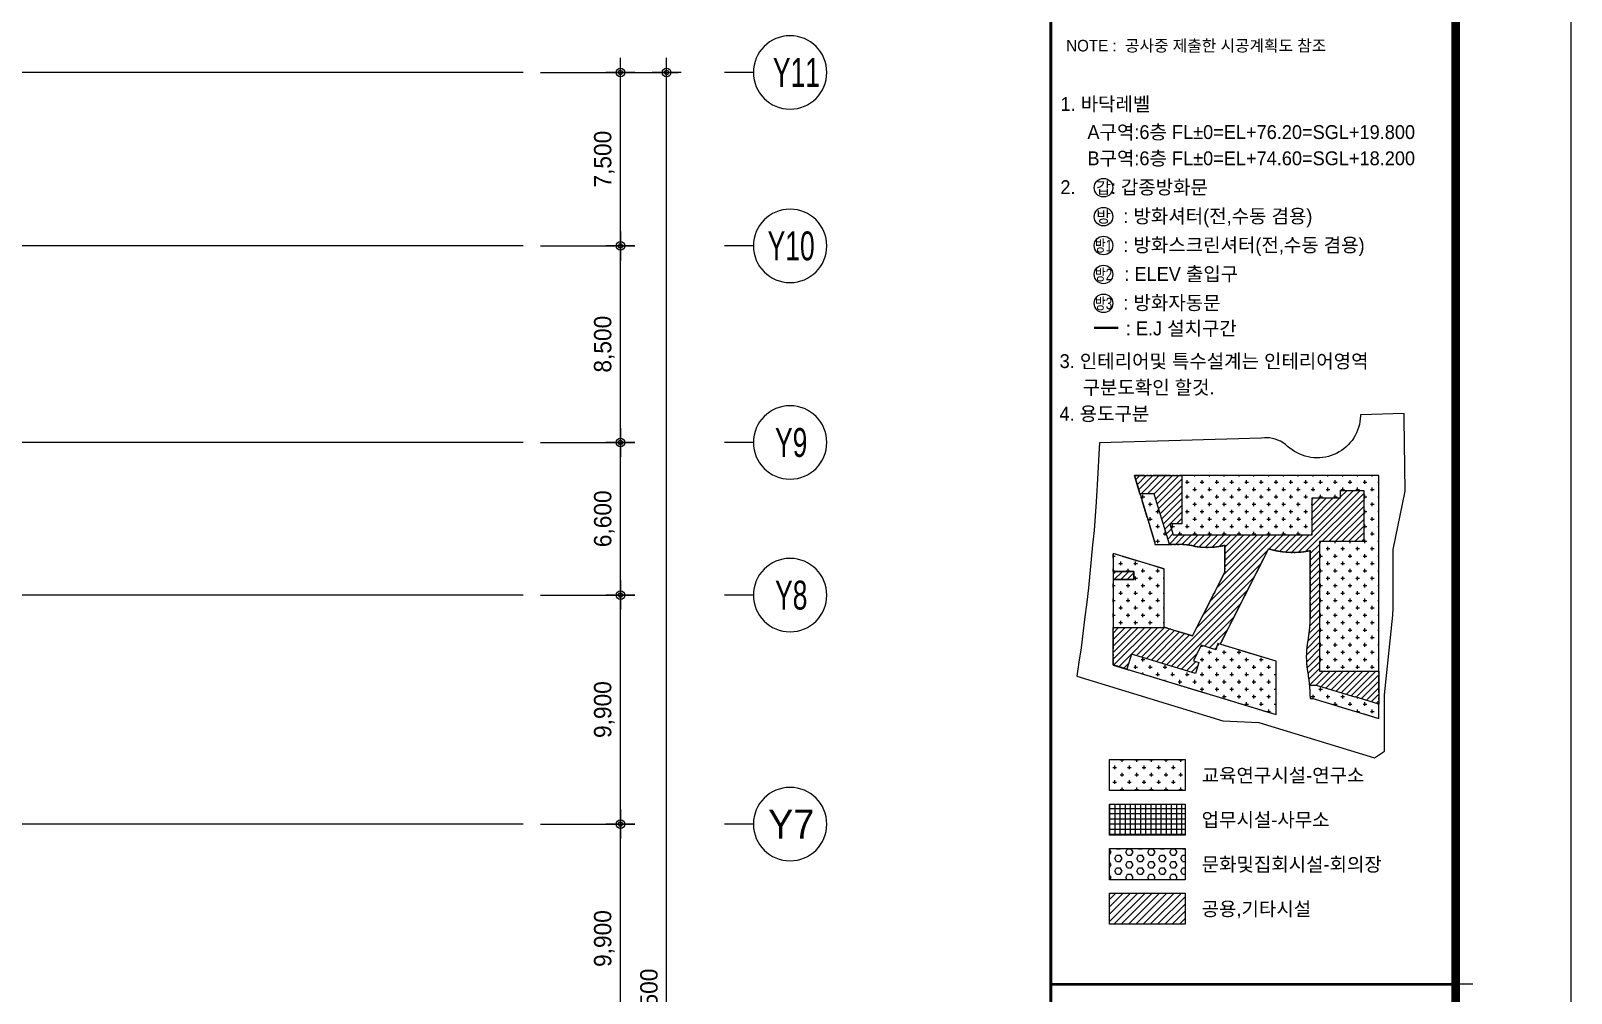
# Model space of a CAD drawing. Header units: metres. Extents: x 630750 to 860239, y 578133 to 726633.
# Drawn here: x 774389 to 841000, y 651998 to 693610 of the extents above; entities that cross this region are included whole.
import ezdxf
from ezdxf.enums import TextEntityAlignment as Align

# ---------------------------------------------------------------- set-up
doc = ezdxf.new("R2010")
doc.units = ezdxf.units.M
doc.header["$LTSCALE"] = 300
for name, pattern in [('H2', [0.5, 0.25, -0.25]), ('SITE$0$ACAD$0$DASHED', [19.05, 12.7, -6.35]), ('SITE$0$PROPERTY', [37.5, 25, -2.5, 2.5, -2.5, 2.5, -2.5])]:
    doc.linetypes.add(name, pattern=pattern)
doc.layers.get('Defpoints').update_dxf_attribs({"color": 8})
for name, color, linetype in [('001dmp-FORM', 7, 'Continuous'), ('A-CEN-1', 1, 'Continuous'), ('A-DIM', 7, 'Continuous'), ('A-GRID-DIMS', 14, 'Continuous'), ('A-TXT', 3, 'Continuous'), ('DIM', 7, 'Continuous'), ('SITE$0$C-PROP', 72, 'SITE$0$ACAD$0$DASHED'), ('soland', 8, 'Continuous'), ('Text-갑', 7, 'Continuous'), ('Text-방', 7, 'Continuous')]:
    doc.layers.add(name, color=color, linetype=linetype)
doc.styles.add('TEXT(돋음)', font='')
doc.styles.add('돋움', font='')
doc.styles.get('TEXT(돋음)').set_extended_font_data('Dotum')
doc.styles.get('돋움').set_extended_font_data('Dotum')
doc.dimstyles.new('DIM250', dxfattribs={"dimscale": 250, "dimtxt": 3, "dimasz": 1, "dimexe": 2, "dimexo": 3, "dimgap": 1, "dimtad": 1, "dimdec": 0, "dimzin": 0, "dimdsep": 46, "dimlunit": 6, "dimtxsty": 'TEXT(돋음)', "dimblk": 'Z_DOT', "dimcen": 2.5, "dimdle": 2, "dimclrd": 256, "dimclre": 256, "dimclrt": 3, "dimadec": 0, "dimazin": 0, "dimtfac": 1, "dimtdec": 0, "dimtix": 1, "dimtmove": 2, "dimatfit": 3, "dimldrblk": 'Z_DOT', "dimfxl": 1, "dimtolj": 1, "dimtzin": 0, "dimarcsym": 0})

# ---------------------------------------------------------------- blocks, each defined once
blk = doc.blocks.new('Z_DOT')
at = {"layer": 'DIM', "color": 7}
for p, q in [((-2.5, 0), (2.5, 0)), ((0, -2.5), (0, 2.5))]:
    blk.add_line(p, q, dxfattribs=at)
for radius in [0.75, 0.375]:
    blk.add_circle((0, 0), radius, dxfattribs=at)
blk = doc.blocks.new('*D41')
at = {"layer": 'A-DIM', "lineweight": -2, "transparency": 16777216}
for p, q in [((796435, 691810), (802384, 691810)), ((801884, 611560), (801884, 691560)), ((796435, 611310), (802384, 611310))]:
    blk.add_line(p, q, dxfattribs=at)
at = {"layer": 'Defpoints', "color": 0, "transparency": 16777216}
for p in [(795685, 691810), (801884, 691810), (795685, 611310)]:
    blk.add_point(p, dxfattribs=at)
at = {"layer": 'A-DIM', "lineweight": -2, "transparency": 16777216, "xscale": 250, "yscale": 250, "zscale": 250}
for p, rotation in [((801884, 691810), 90), ((801884, 611310), 270)]:
    blk.add_blockref('Z_DOT', p, dxfattribs=dict(at, rotation=rotation))
at = {"layer": 'A-DIM', "color": 3, "transparency": 16777216, "insert": (801187, 651560), "char_height": 750, "attachment_point": 5, "rotation": 90, "style": 'TEXT(돋음)'}
blk.add_mtext('\\A1;80,500', dxfattribs=at)
blk = doc.blocks.new('*D47')
at = {"layer": 'A-DIM', "lineweight": -2, "transparency": 16777216}
for p, q in [((796435, 659310), (800385, 659310)), ((799885, 649660), (799885, 659060)), ((796435, 649410), (800385, 649410))]:
    blk.add_line(p, q, dxfattribs=at)
at = {"layer": 'Defpoints', "color": 0, "transparency": 16777216}
for p in [(795685, 659310), (799885, 659310), (795685, 649410)]:
    blk.add_point(p, dxfattribs=at)
at = {"layer": 'A-DIM', "lineweight": -2, "transparency": 16777216, "xscale": 250, "yscale": 250, "zscale": 250}
for p, rotation in [((799885, 659310), 90), ((799885, 649410), 270)]:
    blk.add_blockref('Z_DOT', p, dxfattribs=dict(at, rotation=rotation))
at = {"layer": 'A-DIM', "color": 3, "transparency": 16777216, "insert": (799187, 654360), "char_height": 750, "attachment_point": 5, "rotation": 90, "style": 'TEXT(돋음)'}
blk.add_mtext('\\A1;9,900', dxfattribs=at)
blk = doc.blocks.new('*D48')
at = {"layer": 'A-DIM', "lineweight": -2, "transparency": 16777216}
for p, q in [((796435, 669210), (800385, 669210)), ((799885, 659560), (799885, 668960)), ((796435, 659310), (800385, 659310))]:
    blk.add_line(p, q, dxfattribs=at)
at = {"layer": 'Defpoints', "color": 0, "transparency": 16777216}
for p in [(795685, 669210), (799885, 669210), (795685, 659310)]:
    blk.add_point(p, dxfattribs=at)
at = {"layer": 'A-DIM', "lineweight": -2, "transparency": 16777216, "xscale": 250, "yscale": 250, "zscale": 250}
for p, rotation in [((799885, 669210), 90), ((799885, 659310), 270)]:
    blk.add_blockref('Z_DOT', p, dxfattribs=dict(at, rotation=rotation))
at = {"layer": 'A-DIM', "color": 3, "transparency": 16777216, "insert": (799187, 664260), "char_height": 750, "attachment_point": 5, "rotation": 90, "style": 'TEXT(돋음)'}
blk.add_mtext('\\A1;9,900', dxfattribs=at)
blk = doc.blocks.new('*D49')
at = {"layer": 'A-DIM', "lineweight": -2, "transparency": 16777216}
for p, q in [((796435, 675810), (800385, 675810)), ((799885, 669460), (799885, 675560)), ((796435, 669210), (800385, 669210))]:
    blk.add_line(p, q, dxfattribs=at)
at = {"layer": 'Defpoints', "color": 0, "transparency": 16777216}
for p in [(795685, 675810), (799885, 675810), (795685, 669210)]:
    blk.add_point(p, dxfattribs=at)
at = {"layer": 'A-DIM', "lineweight": -2, "transparency": 16777216, "xscale": 250, "yscale": 250, "zscale": 250}
for p, rotation in [((799885, 675810), 90), ((799885, 669210), 270)]:
    blk.add_blockref('Z_DOT', p, dxfattribs=dict(at, rotation=rotation))
at = {"layer": 'A-DIM', "color": 3, "transparency": 16777216, "insert": (799187, 672510), "char_height": 750, "attachment_point": 5, "rotation": 90, "style": 'TEXT(돋음)'}
blk.add_mtext('\\A1;6,600', dxfattribs=at)
blk = doc.blocks.new('*D50')
at = {"layer": 'A-DIM', "lineweight": -2, "transparency": 16777216}
for p, q in [((796435, 684310), (800385, 684310)), ((799885, 676060), (799885, 684060)), ((796435, 675810), (800385, 675810))]:
    blk.add_line(p, q, dxfattribs=at)
at = {"layer": 'Defpoints', "color": 0, "transparency": 16777216}
for p in [(795685, 684310), (799885, 684310), (795685, 675810)]:
    blk.add_point(p, dxfattribs=at)
at = {"layer": 'A-DIM', "lineweight": -2, "transparency": 16777216, "xscale": 250, "yscale": 250, "zscale": 250}
for p, rotation in [((799885, 684310), 90), ((799885, 675810), 270)]:
    blk.add_blockref('Z_DOT', p, dxfattribs=dict(at, rotation=rotation))
at = {"layer": 'A-DIM', "color": 3, "transparency": 16777216, "insert": (799187, 680060), "char_height": 750, "attachment_point": 5, "rotation": 90, "style": 'TEXT(돋음)'}
blk.add_mtext('\\A1;8,500', dxfattribs=at)
blk = doc.blocks.new('*D51')
at = {"layer": 'A-DIM', "lineweight": -2, "transparency": 16777216}
for p, q in [((796435, 691810), (800385, 691810)), ((799885, 684560), (799885, 691560)), ((796435, 684310), (800385, 684310))]:
    blk.add_line(p, q, dxfattribs=at)
at = {"layer": 'Defpoints', "color": 0, "transparency": 16777216}
for p in [(795685, 691810), (799885, 691810), (795685, 684310)]:
    blk.add_point(p, dxfattribs=at)
at = {"layer": 'A-DIM', "lineweight": -2, "transparency": 16777216, "xscale": 250, "yscale": 250, "zscale": 250}
for p, rotation in [((799885, 691810), 90), ((799885, 684310), 270)]:
    blk.add_blockref('Z_DOT', p, dxfattribs=dict(at, rotation=rotation))
at = {"layer": 'A-DIM', "color": 3, "transparency": 16777216, "insert": (799187, 688060), "char_height": 750, "attachment_point": 5, "rotation": 90, "style": 'TEXT(돋음)'}
blk.add_mtext('\\A1;7,500', dxfattribs=at)
blk = doc.blocks.new('주열마킹')
blk.add_line((0, 5), (0, 0))
blk.add_circle((0, 11.35), 6.35)
at = {"color": 3, "style": '돋움'}
blk.add_attdef('NO', text='', height=5, dxfattribs=at).set_placement((0, 11.35), align=Align.MIDDLE_CENTER)
blk = doc.blocks.new('xref-sheet(건축)')
at = {"layer": '001dmp-FORM'}
blk.add_line((8240, 2970), (8210, 2970), dxfattribs=at)
at = {"layer": '001dmp-FORM', "color": 30}
blk.add_lwpolyline([(8410, 5940), (0, 5940), (0, 0), (8410, 0)], close=True, dxfattribs=at)
at = {"layer": '001dmp-FORM', "const_width": 15}
blk.add_lwpolyline([(300, 200), (300, 5740), (8210, 5740), (8210, 200)], close=True, dxfattribs=at)
at = {"layer": '001dmp-FORM', "const_width": 5}
for points in [[(7510, 200), (7510, 5740)], [(7510, 2970), (8210, 2970)]]:
    blk.add_lwpolyline(points, dxfattribs=at)
at = {"layer": '001dmp-FORM', "color": 3, "linetype": 'Continuous', "style": '돋움'}
blk.add_text('NOTE :  공사중 제출한 시공계획도 참조', height=20, dxfattribs=at).set_placement((7536.5, 4583.4))

msp = doc.modelspace()

# ---------------------------------------------------------------- hatches: boundary and pattern name
at = {"layer": 'soland'}
h = msp.add_hatch(dxfattribs=at)
h.set_pattern_fill('CROSS', color=256, scale=80, style=0)
h.set_pattern_definition([(0, (-1261440, 558900.7), (320, 320), [160, -480]), (90, (-1261360, 558820.7), (-320, 320), [160, -480])])
h.paths.add_polyline_path([(821188.955, 670236.975), (822090.477, 670236.975), (822090.477, 669880.725), (821188.955, 669880.725), (821188.955, 667811.971), (823391.944, 667812.072), (823391.955, 670341.422), (821188.955, 671009.905)])
h.paths.add_polyline_path([(825719.339, 667117.326), (825637.238, 666846.758), (825002.864, 667039.254), (824661.352, 666365.639), (824894.97, 666294.746), (824751.605, 665822.284), (821988.513, 666660.722), (821790.263, 666007.382), (828235.497, 664051.628), (828235.497, 666353.818)])
h.paths.add_polyline_path([(831031.102, 673730.725), (832034.206, 673730.725), (832034.206, 671524.475), (830115.456, 671524.475), (830115.456, 665924.499), (830621.727, 665924.499), (830621.727, 665924.499), (831699.852, 665924.499), (831699.852, 665924.499), (832682.357, 665924.499), (832682.357, 671489.499), (832679.482, 671489.499), (832679.482, 674375.999), (831030.456, 674375.999), (831030.456, 674378.85), (824159.227, 674378.85), (824159.227, 672286.975), (823644.164, 672286.975), (823788.393, 671811.975), (827321.706, 671811.975), (827321.706, 671815.099), (829796.727, 671815.099), (829796.727, 673415.1), (830159.233, 673415.1), (830159.233, 673411.999), (831031.102, 673411.999)])
h.paths.add_polyline_path([(823036.044, 673343.225), (823042.576, 673343.225), (822967.406, 673590.787), (822352.294, 673590.787), (822357.175, 673574.701), (822357.189, 673574.705), (822990.456, 671487.761), (822990.456, 671397.997), (823609.206, 671397.997), (823609.206, 671455.6)])
edge = h.paths.add_edge_path()
edge.add_line((829987.88, 665305.954), (829692.908, 665305.954))
edge.add_arc((824621.741, 664843.148), 5092.242, 0.02684682, 5.21449084, ccw=False)
edge.add_line((829713.982, 664845.534), (829713.982, 664745.003))
edge.add_line((829713.982, 664745.003), (829829.676, 664745.003))
edge.add_line((829829.676, 664745.003), (832679.482, 663880.252))
edge.add_line((832679.482, 663880.252), (832679.482, 664484.5))
edge.add_line((832679.482, 664484.5), (832682.357, 664484.5))
edge.add_line((832682.357, 664484.5), (832682.357, 664494.867))
edge.add_line((832682.357, 664494.867), (831659.206, 664805.335))
edge.add_line((831659.206, 664805.335), (831659.206, 664798.803))
edge.add_line((831659.206, 664798.803), (829987.88, 665305.954))
h = msp.add_hatch(dxfattribs=at)
h.set_pattern_fill('ANSI31', color=256, scale=200, style=0)
h.set_pattern_definition([(45, (-1261439.99, 558900.7), (-141.421356, 141.421356), [])])
h.paths.add_polyline_path([(822090.477, 670236.975), (821188.982, 670236.975), (821188.982, 669880.725), (822090.477, 669880.725)], flags=17)
edge = h.paths.add_edge_path()
edge.add_line((829713.982, 668241.092), (829713.982, 671136.743))
edge.add_arc((828973.829, 674735.656), 3674.235, 253.29085388, 281.62141283, ccw=False)
edge.add_line((827917.437, 671216.56), (825815.05, 667088.289))
edge.add_line((825815.05, 667088.289), (825719.339, 667117.326))
edge.add_line((825719.339, 667117.326), (825637.238, 666846.758))
edge.add_line((825637.238, 666846.758), (825002.864, 667039.254))
edge.add_line((825002.864, 667039.254), (824661.352, 666365.639))
edge.add_line((824661.352, 666365.639), (824894.97, 666294.746))
edge.add_line((824894.97, 666294.746), (824751.605, 665822.284))
edge.add_line((824751.605, 665822.284), (821988.513, 666660.722))
edge.add_line((821988.513, 666660.722), (821790.271, 666007.411))
edge.add_line((821790.271, 666007.411), (821188.982, 666189.867))
edge.add_line((821188.982, 666189.867), (821188.982, 667811.971))
edge.add_line((821188.982, 667811.971), (823391.944, 667812.072))
edge.add_line((823391.944, 667812.072), (823391.944, 667823.597))
edge.add_line((823391.944, 667823.597), (824622.023, 667450.329))
edge.add_line((824622.023, 667450.329), (826026.482, 670207.969))
edge.add_line((826026.482, 670207.969), (826026.482, 671372.306))
edge.add_arc((825259.13, 674472.997), 3194.232, 259.5376061, 283.90014427, ccw=False)
edge.add_arc((824065.348, 668516.729), 2881.269, 77.70115324, 89.9997078)
edge.add_line((824065.363, 671397.997), (823609.206, 671397.997))
edge.add_line((823609.206, 671397.997), (823609.206, 671455.6))
edge.add_line((823609.206, 671455.6), (823036.044, 673343.225))
edge.add_line((823036.044, 673343.225), (823042.576, 673343.225))
edge.add_line((823042.576, 673343.225), (822967.406, 673590.787))
edge.add_line((822967.406, 673590.787), (822348.831, 673590.787))
edge.add_line((822348.831, 673590.787), (822109.7, 674378.85))
edge.add_line((822109.7, 674378.85), (824159.227, 674378.85))
edge.add_line((824159.227, 674378.85), (824159.227, 672286.975))
edge.add_line((824159.227, 672286.975), (823644.164, 672286.975))
edge.add_line((823644.164, 672286.975), (823788.393, 671811.975))
edge.add_line((823788.393, 671811.975), (827321.706, 671811.975))
edge.add_line((827321.706, 671811.975), (827321.706, 671815.099))
edge.add_line((827321.706, 671815.099), (829796.727, 671815.099))
edge.add_line((829796.727, 671815.099), (829796.727, 673415.1))
edge.add_line((829796.727, 673415.1), (830159.233, 673415.1))
edge.add_line((830159.233, 673415.1), (830159.233, 673411.999))
edge.add_line((830159.233, 673411.999), (831031.102, 673411.999))
edge.add_line((831031.102, 673411.999), (831031.102, 673730.725))
edge.add_line((831031.102, 673730.725), (832034.206, 673730.725))
edge.add_line((832034.206, 673730.725), (832034.206, 671524.475))
edge.add_line((832034.206, 671524.475), (830115.456, 671524.475))
edge.add_line((830115.456, 671524.475), (830115.456, 665924.499))
edge.add_line((830115.456, 665924.499), (830621.727, 665924.499))
edge.add_line((830621.727, 665924.499), (830621.727, 665924.499))
edge.add_line((830621.727, 665924.499), (831699.852, 665924.499))
edge.add_line((831699.852, 665924.499), (831699.852, 665924.499))
edge.add_line((831699.852, 665924.499), (832682.357, 665924.499))
edge.add_line((832682.357, 665924.499), (832682.357, 664494.867))
edge.add_line((832682.357, 664494.867), (831659.206, 664805.335))
edge.add_line((831659.206, 664805.335), (831659.206, 664798.803))
edge.add_line((831659.206, 664798.803), (829987.88, 665305.954))
edge.add_line((829987.88, 665305.954), (829692.965, 665305.954))
edge.add_arc((824609.607, 664843.225), 5104.375, 5.20118936, 10.19122625)
edge.add_arc((833220.232, 666543.225), 3674.235, 167.47427276, 192.52575663, ccw=False)
edge.add_arc((824609.607, 668243.226), 5104.375, 349.80874782, 360)
h = msp.add_hatch(dxfattribs=at)
h.set_pattern_fill('CROSS', color=256, scale=50, style=0)
h.set_pattern_definition([(0, (210310.22, 559527.94), (317.5, 317.5), [158.75, -476.25]), (90, (210389.6, 559448.56), (-317.5, 317.5), [158.75, -476.25])])
h.paths.add_polyline_path([(821033.749, 662102.001), (824302.37, 662102.001), (824302.37, 660757.565), (821033.749, 660757.565)])
h = msp.add_hatch(dxfattribs=at)
h.set_pattern_fill('NET', color=256, scale=70, style=0)
h.set_pattern_definition([(0, (210310.22, 559527.94), (0, 222.25), []), (90, (210310.22, 559527.94), (-222.25, 1e-14), [])])
h.paths.add_polyline_path([(821033.749, 660175.426), (824302.37, 660175.426), (824302.37, 658830.99), (821033.749, 658830.99)])
h = msp.add_hatch(dxfattribs=at)
h.set_pattern_fill('HEX', color=256, scale=50, style=0)
h.set_pattern_definition([(0, (210310.22, 559527.94), (0, 274.963), [158.75, -317.5]), (120, (210310.22, 559527.94), (-238.12494, -137.4815), [158.75, -317.5]), (60, (210468.97, 559527.94), (-238.12494, 137.4815), [158.75, -317.5])])
h.paths.add_polyline_path([(821033.749, 658248.852), (824302.37, 658248.852), (824302.37, 656904.415), (821033.749, 656904.415)])
h = msp.add_hatch(dxfattribs=at)
h.set_pattern_fill('ANSI31', color=256, scale=70, style=0)
h.set_pattern_definition([(45, (210310.22, 559527.94), (-157.15448, 157.15448), [])])
h.paths.add_polyline_path([(821033.749, 656322.277), (824302.37, 656322.277), (824302.37, 654977.84), (821033.749, 654977.84)])

# ---------------------------------------------------------------- linework, layer by layer
at = {"color": 252, "linetype": 'H2', "const_width": 100}
msp.add_lwpolyline([(820366.709, 680769.455), (821410.484, 680769.455)], dxfattribs=at)
at = {"layer": 'A-CEN-1', "linetype": 'Continuous'}
for p, q in [((795684.429, 691810.238, 0), (657202.595, 691810.239, 0)), ((795684.429, 684310.238, 0), (657202.595, 684310.239, 0)), ((795684.429, 675810.238, 0), (657202.595, 675810.239, 0)), ((795684.429, 669210.238, 0), (657202.595, 669210.212, 0)), ((795684.429, 659310.238, 0), (657202.595, 659310.212, 0))]:
    msp.add_line(p, q, dxfattribs=at)
at = {"layer": 'A-TXT'}
for points in [[(821033.749, 662102.001), (824302.37, 662102.001), (824302.37, 660757.565), (821033.749, 660757.565)], [(821033.749, 660175.426), (824302.37, 660175.426), (824302.37, 658830.99), (821033.749, 658830.99)], [(821033.749, 658248.852), (824302.37, 658248.852), (824302.37, 656904.415), (821033.749, 656904.415)], [(821033.749, 656322.277), (824302.37, 656322.277), (824302.37, 654977.84), (821033.749, 654977.84)]]:
    msp.add_lwpolyline(points, close=True, dxfattribs=at)
at = {"layer": 'SITE$0$C-PROP', "color": 8, "linetype": 'SITE$0$PROPERTY', "ltscale": 300}
for points in [[(820599.808, 675797.248), (820573.989, 675297.683), (820534.307, 674485.844), (820457.445, 673239.421), (820417.407, 672617.359), (820365.054, 671997.785), (820305.993, 671377.663), (820246.474, 670760.299), (820184.197, 670142.477), (820121.184, 669522.265), (820049.809, 668904.632), (819961.09, 668162.848), (819886.132, 667546.319), (819806.853, 666928.506), (819715.998, 666315.57), (819625.232, 665698.682), (825941.249, 663779.015), (827492.969, 663699.598), (832488.389, 662180.511), (832920.022, 662464.714), (832930.348, 664899.739), (833284.658, 668344.488), (833306.514, 668652.991), (833296.21, 671178.091), (833814.526, 673703.732), (833783.78, 676832.915), (833776.464, 677068.004), (831883.439, 677011.958), (831883.133, 676955.806), (831879.575, 676833.947), (831864.251, 676707.866), (831839.371, 676584.731), (831806.587, 676461.416), (831766.178, 676343.068), (831717.407, 676227.298), (831661.101, 676112.544), (831595.149, 676004.687), (831523.961, 675901.06), (831445.147, 675802.4), (831360.272, 675709.533), (831270.16, 675620.897), (831173.986, 675538.053), (831072.486, 675463.392), (830964.833, 675398.476), (830853.508, 675338.616), (830738.051, 675286.57), (830620.852, 675241.602), (830499.521, 675204.448), (830376.817, 675175.565), (830251.543, 675155.322), (830125.633, 675145.741), (830000.369, 675142.5), (829874.099, 675148.726), (829747.65, 675162.856), (829623.778, 675185.347), (829500.922, 675215.373), (829379.448, 675254.13), (829263.31, 675301.706), (829149.382, 675356.449), (829038.857, 675417.992), (828934.036, 675489.548), (828832.708, 675563.952), (828734.049, 675642.765), (828641.182, 675727.641), (828539.118, 675799.655), (828431.351, 675861.655), (828316.685, 675914.01), (828199.901, 675955.245), (828078.607, 675986.098), (827954.825, 676004.637), (827828.645, 676006.911), (827739.316, 676005.673), (827612.857, 676002.8)], [(831031.102, 673730.725), (832034.206, 673730.725), (832034.206, 671524.475), (830115.456, 671524.475), (830115.456, 665924.499), (830621.727, 665924.499), (830621.727, 665924.499), (831699.852, 665924.499), (831699.852, 665924.499), (832682.357, 665924.499), (832682.357, 671489.499), (832679.482, 671489.499), (832679.482, 674375.999), (831030.456, 674375.999), (831030.456, 674378.85), (824159.227, 674378.85), (824159.227, 672286.975), (823644.164, 672286.975), (823788.393, 671811.975), (827321.706, 671811.975), (827321.706, 671815.099), (829796.727, 671815.099), (829796.727, 673415.1), (830159.233, 673415.1), (830159.233, 673411.999), (831031.102, 673411.999)], [(823036.044, 673343.225), (823042.576, 673343.225), (822967.406, 673590.787), (822352.294, 673590.787), (822357.175, 673574.701), (822357.189, 673574.705), (822990.456, 671487.761), (822990.456, 671397.997), (823609.206, 671397.997), (823609.206, 671455.6)], [(821188.955, 670236.975), (822090.477, 670236.975), (822090.477, 669880.725), (821188.955, 669880.725), (821188.955, 667811.971), (823391.944, 667812.072), (823391.955, 670341.422), (821188.955, 671009.905)], [(822090.477, 670236.975), (821188.982, 670236.975), (821188.982, 669880.725), (822090.477, 669880.725)]]:
    msp.add_lwpolyline(points, close=True, dxfattribs=at)
at = {"layer": 'SITE$0$C-PROP', "color": 5, "linetype": 'SITE$0$PROPERTY', "ltscale": 0.1}
msp.add_lwpolyline([(829713.982, 668240.374, -0.044497059), (829633.448, 667337.234, 0.109745152), (829633.449, 665743.511, -0.021776585), (829692.965, 665303.102, -0.022280652), (829713.982, 664842.682), (829713.982, 664742.151), (829829.676, 664742.151), (832679.482, 663877.4), (832679.482, 674375.999), (822109.7, 674375.999), (822990.456, 671473.446), (822990.456, 671395.146), (824065.311, 671395.146, -0.053718582), (824679.089, 671329.02, 0.106703848), (826026.482, 671369.454), (826026.482, 670205.117), (824622.023, 667447.477), (823391.944, 667820.745), (823391.955, 670338.571), (821188.955, 671007.053), (821188.955, 666187.024), (828235.497, 664048.807), (828235.497, 666350.966), (825815.047, 667085.432), (827917.437, 671213.708, 0.124248901), (829713.982, 671133.891), (829713.982, 668238.24)], format="xyb", dxfattribs=at)
at = {"layer": 'SITE$0$C-PROP', "color": 8, "linetype": 'SITE$0$PROPERTY', "ltscale": 300}
msp.add_lwpolyline([(829713.982, 668241.092), (829713.982, 671136.743, -0.124248901), (827917.437, 671216.56), (825815.05, 667088.289), (825719.339, 667117.326), (825637.238, 666846.758), (825002.864, 667039.254), (824661.352, 666365.639), (824894.97, 666294.746), (824751.605, 665822.284), (821988.513, 666660.722), (821790.271, 666007.411), (821188.982, 666189.867), (821188.982, 667811.971), (823391.944, 667812.072), (823391.944, 667823.597), (824622.023, 667450.329), (826026.482, 670207.969), (826026.482, 671372.306, -0.106703848), (824679.089, 671331.872, 0.053714137), (824065.363, 671397.997), (823609.206, 671397.997), (823609.206, 671455.6), (823036.044, 673343.225), (823042.576, 673343.225), (822967.406, 673590.787), (822348.831, 673590.787), (822109.7, 674378.85), (824159.227, 674378.85), (824159.227, 672286.975), (823644.164, 672286.975), (823788.393, 671811.975), (827321.706, 671811.975), (827321.706, 671815.099), (829796.727, 671815.099), (829796.727, 673415.1), (830159.233, 673415.1), (830159.233, 673411.999), (831031.102, 673411.999), (831031.102, 673730.725), (832034.206, 673730.725), (832034.206, 671524.475), (830115.456, 671524.475), (830115.456, 665924.499), (830621.727, 665924.499), (830621.727, 665924.499), (831699.852, 665924.499), (831699.852, 665924.499), (832682.357, 665924.499), (832682.357, 664494.867), (831659.206, 664805.335), (831659.206, 664798.803), (829987.88, 665305.954), (829692.965, 665305.954, 0.021776585), (829633.449, 665746.363, -0.109745152), (829633.448, 667340.086, 0.044497059), (829713.982, 668243.226)], format="xyb", dxfattribs=at)
msp.add_lwpolyline([(825719.339, 667117.326), (825637.238, 666846.758), (825002.864, 667039.254), (824661.352, 666365.639), (824894.97, 666294.746), (824751.605, 665822.284), (821988.513, 666660.722), (821790.263, 666007.382), (828235.497, 664051.628), (828235.497, 666353.818), (825719.339, 667117.326)], dxfattribs=at)
msp.add_lwpolyline([(829987.88, 665305.954), (829692.908, 665305.954, -0.022639234), (829713.982, 664845.534), (829713.982, 664745.003), (829829.676, 664745.003), (832679.482, 663880.252), (832679.482, 664484.5), (832682.357, 664484.5), (832682.357, 664494.867), (831659.206, 664805.335), (831659.206, 664798.803)], format="xyb", close=True, dxfattribs=at)
at = {"layer": 'Text-갑', "color": 1}
msp.add_circle((820775.431, 686826.255), 400, dxfattribs=at)
at = {"layer": 'Text-방', "color": 1}
for centre in [(820775.431, 685576.255), (820775.431, 684326.255), (820775.431, 683076.255), (820775.431, 681826.255)]:
    msp.add_circle(centre, 400, dxfattribs=at)

# ---------------------------------------------------------------- block references
at = {"xscale": 24.9999912600033, "yscale": 24.99999123637099, "zscale": 24.99999123690949}
msp.add_blockref('xref-sheet(건축)', (630749.995, 578132.782), dxfattribs=at)
at = {"layer": 'A-GRID-DIMS'}
ref = msp.add_blockref('주열마킹', (804384.425, 691810.236, 0), dxfattribs=dict(at, xscale=-250.0000000006985, yscale=250, zscale=250, rotation=269.9999997677735))
ref.add_attrib('NO', 'Y11', dxfattribs={"layer": '0', "color": 3, "height": 1250, "rotation": 359.99999973, "style": '돋움', "width": 0.7}).set_placement((807497.366, 691810.236, 0), align=Align.MIDDLE_CENTER)
ref = msp.add_blockref('주열마킹', (804384.42, 684310.236, 0), dxfattribs=dict(at, xscale=-250.0000000006985, yscale=250, zscale=250, rotation=269.9999997677735))
ref.add_attrib('NO', 'Y10', dxfattribs={"layer": '0', "color": 3, "height": 1250, "rotation": 359.99999973, "style": '돋움', "width": 0.7}).set_placement((807268.223, 684310.236, 0), align=Align.MIDDLE_CENTER)
ref = msp.add_blockref('주열마킹', (804384.415, 675810.236, 0), dxfattribs=dict(at, xscale=-250.0000000006985, yscale=250, zscale=250, rotation=269.9999997677735))
ref.add_attrib('NO', 'Y9', dxfattribs={"layer": '0', "color": 3, "height": 1250, "rotation": 359.99999973, "style": '돋움', "width": 0.7}).set_placement((807270.592, 675810.236, 0), align=Align.MIDDLE_CENTER)
ref = msp.add_blockref('주열마킹', (804384.411, 669210.236, 0), dxfattribs=dict(at, xscale=-250.0000000006985, yscale=250, zscale=250, rotation=269.9999997677735))
ref.add_attrib('NO', 'Y8', dxfattribs={"layer": '0', "color": 3, "height": 1250, "rotation": 359.99999973, "style": '돋움', "width": 0.7}).set_placement((807272.963, 669210.236, 0), align=Align.MIDDLE_CENTER)
ref = msp.add_blockref('주열마킹', (804384.405, 659310.236, 0), dxfattribs=dict(at, xscale=-250.0000000006985, yscale=250, zscale=250, rotation=269.9999997677735))
ref.add_attrib('NO', 'Y7', dxfattribs={"layer": '0', "color": 3, "height": 1250, "rotation": 359.99999973, "style": '돋움'}).set_placement((807270.582, 659310.236, 0), align=Align.MIDDLE_CENTER)

# ---------------------------------------------------------------- texts
at = {"layer": 'A-TXT', "style": '돋움'}
for s, p in [('1. 바닥레벨', (818915.429, 690144.004)), ('A구역:6층 FL%%P0=EL+76.20=SGL+19.800', (820080.754, 688930.751)), ('B구역:6층 FL%%P0=EL+74.60=SGL+18.200', (820080.754, 687797.817)), ('2.       : 갑종방화문', (818910.385, 686548.036)), (': 방화셔터(전,수동 겸용)', (821636.502, 685298.036)), (': 방화스크린셔터(전,수동 겸용)', (821636.504, 684048.036)), (': ELEV 출입구', (821678.207, 682798.036)), (': 방화자동문', (821636.504, 681548.036)), (': E.J 설치구간', (821740.631, 680442.095)), ('3. 인테리어및 특수설계는 인테리어영역 ', (818879.346, 679027.891)), ('구분도확인 할것.', (819871.119, 677891.083)), ('4. 용도구분', (818871.721, 676752.921)), ('교육연구시설-연구소', (825019.305, 661122.089)), ('업무시설-사무소', (825019.305, 659195.514)), ('문화및집회시설-회의장', (825019.305, 657268.939)), ('공용,기타시설', (825019.305, 655342.364))]:
    msp.add_text(s, height=600, dxfattribs=at).set_placement(p)
at = {"layer": 'Text-갑', "style": 'TEXT(돋음)'}
msp.add_text('갑', height=500, dxfattribs=at).set_placement((820775.431, 686820.828), align=Align.MIDDLE_CENTER)
at = {"layer": 'Text-방', "style": 'TEXT(돋음)'}
msp.add_text('방', height=500, dxfattribs=at).set_placement((820775.431, 685570.828), align=Align.MIDDLE_CENTER)
at = {"layer": 'Text-방', "style": 'TEXT(돋음)', "width": 0.75}
for s, p in [('방1', (820775.431, 684320.828)), ('방2', (820775.431, 683070.828)), ('방3', (820775.431, 681820.827))]:
    msp.add_text(s, height=500, dxfattribs=at).set_placement(p, align=Align.MIDDLE_CENTER)

# ---------------------------------------------------------------- dimensions: what is measured, and where the dimension line sits
at = {"layer": 'A-DIM'}
for base, p1, p2, picture, middle in [((801884.5, 691810.239, 0), (795684.506, 611310.238, 0), (795684.501, 691810.239, 0), '*D41', (801186.738, 651560.238, 0)), ((799884.502, 691810.239, 0), (795684.501, 684310.239, 0), (795684.501, 691810.239, 0), '*D51', (799186.74, 688060.239, 0)), ((799884.502, 684310.239, 0), (795684.501, 675810.239, 0), (795684.501, 684310.239, 0), '*D50', (799186.741, 680060.239, 0)), ((799884.501, 675810.239, 0), (795684.501, 669210.239, 0), (795684.501, 675810.239, 0), '*D49', (799186.74, 672510.239, 0)), ((799884.502, 669210.239, 0), (795684.501, 659310.239, 0), (795684.501, 669210.239, 0), '*D48', (799186.741, 664260.239, 0)), ((799884.502, 659310.239, 0), (795684.501, 649410.239, 0), (795684.501, 659310.239, 0), '*D47', (799186.741, 654360.239, 0))]:
    dim = msp.add_linear_dim(base=base, p1=p1, p2=p2, angle=89.99999976, dimstyle='DIM250', dxfattribs=at)
    dim.commit()
    dim.dimension.update_dxf_attribs({"geometry": picture, "text_midpoint": middle})

doc.saveas('drawing.dxf')
